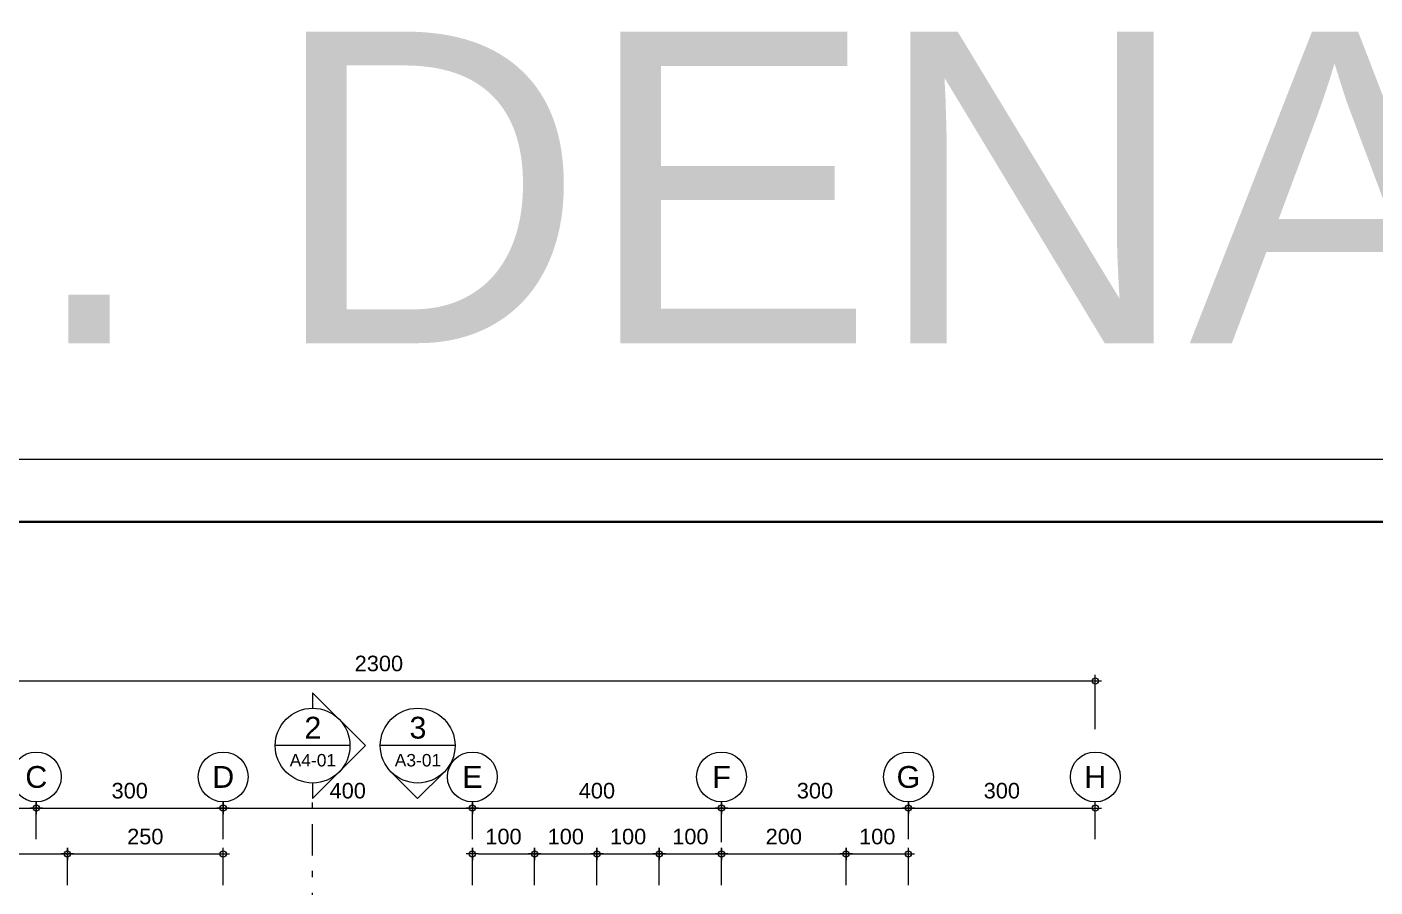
# Model space of a CAD drawing. Header units: millimetres. Extents: x -11 to 1625, y -267 to 180.
# Drawn here: x 1363.57 to 1385.21, y 166.14 to 179.94 of the extents above; entities that cross this region are included whole.
import ezdxf
from ezdxf.enums import TextEntityAlignment as Align

# ---------------------------------------------------------------- set-up
doc = ezdxf.new("R2010")
doc.units = ezdxf.units.MM
doc.linetypes.add('DASHDOT', pattern=[1, 0.5, -0.25, 0, -0.25])
for name, color, linetype, lineweight in [('GRS KOP', 1, 'Continuous', 35), ('kop', 7, 'Continuous', 20), ('not', 7, 'Continuous', 20), ('u', 6, 'Continuous', 20)]:
    doc.layers.add(name, color=color, linetype=linetype, lineweight=lineweight)
doc.styles.add('BARU', font='complex.shx')
doc.styles.add('S', font='SIMPLEX', dxfattribs={"width": 1.1})
doc.styles.add('simplek', font='simplex.shx')
doc.styles.get("Standard").update_dxf_attribs({"font": 'ARIALUNI.TTF'})
doc.dimstyles.new('SK100', dxfattribs={"dimtxt": 0.25, "dimasz": 0.1, "dimexe": 0.1, "dimexo": 0, "dimgap": 0.15, "dimtad": 1, "dimdec": 0, "dimlfac": 100, "dimzin": 12, "dimdsep": 46, "dimtxsty": 'Standard', "dimblk": 'BULAT', "dimcen": 0.1, "dimclrd": 256, "dimclre": 256, "dimclrt": 256, "dimadec": 0, "dimazin": 3, "dimtfac": 1, "dimtdec": 0, "dimtofl": 0, "dimtmove": 0, "dimatfit": 3, "dimldrblk": 'BULAT', "dimfxl": 0, "dimtolj": 1, "dimtzin": 0, "dimlwd": -1, "dimlwe": -1, "dimarcsym": 0})

# ---------------------------------------------------------------- blocks, each defined once
blk = doc.blocks.new('kop')
at = {"layer": 'GRS KOP'}
blk.add_lwpolyline([(1, 54), (83, 54), (83, 1), (1, 1)], close=True, dxfattribs=at)
at = {"layer": 'kop', "color": 7}
blk.add_line((84, 55), (0, 55), dxfattribs=at)
at = {"layer": 'kop', "style": 'BARU', "flags": 4}
for p, height in [((73.8, 5.4), 0.35), ((80.303, 5.382), 0.25), ((73.8, 4.9), 0.35), ((80.303, 4.882), 0.25), ((73.8, 4.4), 0.35), ((80.303, 4.382), 0.25)]:
    blk.add_attdef('-', p, '', height=height, dxfattribs=at)
at = {"layer": 'kop', "flags": 4}
for tag, p in [('AR-00', (78.057, 2.648)), ('00', (81.238, 2.647))]:
    blk.add_attdef(tag, text='', height=0.35, dxfattribs=at).set_placement(p, align=Align.MIDDLE)
blk = doc.blocks.new('BULAT')
for p, q in [((-1, 0), (1, 0)), ((0, -1), (0, 1))]:
    blk.add_line(p, q)
blk.add_circle((0, 0), 0.5)
blk = doc.blocks.new('*D1386')
at = {"layer": 'Defpoints', "color": 0, "ltscale": 0.15}
for p in [(1363.721, 167.408), (1360.721, 166.908), (1363.721, 166.908)]:
    blk.add_point(p, dxfattribs=at)
at = {"layer": 'u', "ltscale": 0.15}
for p, q in [((1360.721, 166.908), (1360.721, 167.508)), ((1363.721, 166.908), (1363.721, 167.508)), ((1360.821, 167.408), (1363.621, 167.408))]:
    blk.add_line(p, q, dxfattribs=at)
at = {"layer": 'u', "ltscale": 0.15, "xscale": 0.1, "yscale": 0.1, "zscale": 0.1, "rotation": 180}
blk.add_blockref('BULAT', (1360.721, 167.408), dxfattribs=at)
at = {"layer": 'u', "ltscale": 0.15, "xscale": 0.1, "yscale": 0.1, "zscale": 0.1}
blk.add_blockref('BULAT', (1363.721, 167.408), dxfattribs=at)
at = {"layer": 'u', "ltscale": 0.15, "insert": (1362.221, 167.686), "char_height": 0.25, "attachment_point": 5}
blk.add_mtext('\\A1;300', dxfattribs=at)
blk = doc.blocks.new('*D1387')
at = {"layer": 'Defpoints', "color": 0, "ltscale": 0.15}
for p in [(1366.721, 167.408), (1363.721, 166.908), (1366.721, 166.908)]:
    blk.add_point(p, dxfattribs=at)
at = {"layer": 'u', "ltscale": 0.15}
for p, q in [((1363.721, 166.908), (1363.721, 167.508)), ((1366.721, 166.908), (1366.721, 167.508)), ((1363.821, 167.408), (1366.621, 167.408))]:
    blk.add_line(p, q, dxfattribs=at)
at = {"layer": 'u', "ltscale": 0.15, "xscale": 0.1, "yscale": 0.1, "zscale": 0.1, "rotation": 180}
blk.add_blockref('BULAT', (1363.721, 167.408), dxfattribs=at)
at = {"layer": 'u', "ltscale": 0.15, "xscale": 0.1, "yscale": 0.1, "zscale": 0.1}
blk.add_blockref('BULAT', (1366.721, 167.408), dxfattribs=at)
at = {"layer": 'u', "ltscale": 0.15, "insert": (1365.221, 167.686), "char_height": 0.25, "attachment_point": 5}
blk.add_mtext('\\A1;300', dxfattribs=at)
blk = doc.blocks.new('*D1388')
at = {"layer": 'Defpoints', "color": 0, "ltscale": 0.15}
for p in [(1374.721, 167.408), (1370.721, 166.908), (1374.721, 166.86)]:
    blk.add_point(p, dxfattribs=at)
at = {"layer": 'u', "ltscale": 0.15}
for p, q in [((1370.721, 166.908), (1370.721, 167.508)), ((1374.721, 166.86), (1374.721, 167.508)), ((1370.821, 167.408), (1374.621, 167.408))]:
    blk.add_line(p, q, dxfattribs=at)
at = {"layer": 'u', "ltscale": 0.15, "xscale": 0.1, "yscale": 0.1, "zscale": 0.1, "rotation": 180}
blk.add_blockref('BULAT', (1370.721, 167.408), dxfattribs=at)
at = {"layer": 'u', "ltscale": 0.15, "xscale": 0.1, "yscale": 0.1, "zscale": 0.1}
blk.add_blockref('BULAT', (1374.721, 167.408), dxfattribs=at)
at = {"layer": 'u', "ltscale": 0.15, "insert": (1372.721, 167.686), "char_height": 0.25, "attachment_point": 5}
blk.add_mtext('\\A1;400', dxfattribs=at)
blk = doc.blocks.new('*D1389')
at = {"layer": 'Defpoints', "color": 0, "ltscale": 0.15}
for p in [(1377.721, 167.408), (1374.721, 166.86), (1377.721, 166.908)]:
    blk.add_point(p, dxfattribs=at)
at = {"layer": 'u', "ltscale": 0.15}
for p, q in [((1374.721, 166.86), (1374.721, 167.508)), ((1377.721, 166.908), (1377.721, 167.508)), ((1374.821, 167.408), (1377.621, 167.408))]:
    blk.add_line(p, q, dxfattribs=at)
at = {"layer": 'u', "ltscale": 0.15, "xscale": 0.1, "yscale": 0.1, "zscale": 0.1, "rotation": 180}
blk.add_blockref('BULAT', (1374.721, 167.408), dxfattribs=at)
at = {"layer": 'u', "ltscale": 0.15, "xscale": 0.1, "yscale": 0.1, "zscale": 0.1}
blk.add_blockref('BULAT', (1377.721, 167.408), dxfattribs=at)
at = {"layer": 'u', "ltscale": 0.15, "insert": (1376.221, 167.686), "char_height": 0.25, "attachment_point": 5}
blk.add_mtext('\\A1;300', dxfattribs=at)
blk = doc.blocks.new('*D1390')
at = {"layer": 'Defpoints', "color": 0, "ltscale": 0.15}
for p in [(1370.721, 167.408), (1366.721, 166.908), (1370.721, 166.908)]:
    blk.add_point(p, dxfattribs=at)
at = {"layer": 'u', "ltscale": 0.15}
for p, q in [((1366.721, 166.908), (1366.721, 167.508)), ((1370.721, 166.908), (1370.721, 167.508)), ((1366.821, 167.408), (1370.621, 167.408))]:
    blk.add_line(p, q, dxfattribs=at)
at = {"layer": 'u', "ltscale": 0.15, "xscale": 0.1, "yscale": 0.1, "zscale": 0.1, "rotation": 180}
blk.add_blockref('BULAT', (1366.721, 167.408), dxfattribs=at)
at = {"layer": 'u', "ltscale": 0.15, "xscale": 0.1, "yscale": 0.1, "zscale": 0.1}
blk.add_blockref('BULAT', (1370.721, 167.408), dxfattribs=at)
at = {"layer": 'u', "ltscale": 0.15, "insert": (1368.721, 167.686), "char_height": 0.25, "attachment_point": 5}
blk.add_mtext('\\A1;400', dxfattribs=at)
blk = doc.blocks.new('*D1391')
at = {"layer": 'Defpoints', "color": 0, "ltscale": 0.15}
for p in [(1380.721, 167.408), (1377.721, 166.908), (1380.721, 166.908)]:
    blk.add_point(p, dxfattribs=at)
at = {"layer": 'u', "ltscale": 0.15}
for p, q in [((1377.721, 166.908), (1377.721, 167.508)), ((1380.721, 166.908), (1380.721, 167.508)), ((1377.821, 167.408), (1380.621, 167.408))]:
    blk.add_line(p, q, dxfattribs=at)
at = {"layer": 'u', "ltscale": 0.15, "xscale": 0.1, "yscale": 0.1, "zscale": 0.1, "rotation": 180}
blk.add_blockref('BULAT', (1377.721, 167.408), dxfattribs=at)
at = {"layer": 'u', "ltscale": 0.15, "xscale": 0.1, "yscale": 0.1, "zscale": 0.1}
blk.add_blockref('BULAT', (1380.721, 167.408), dxfattribs=at)
at = {"layer": 'u', "ltscale": 0.15, "insert": (1379.221, 167.686), "char_height": 0.25, "attachment_point": 5}
blk.add_mtext('\\A1;300', dxfattribs=at)
blk = doc.blocks.new('NAV')
blk.add_circle((0, -0.4), 0.4)
at = {"style": 'S', "width": 0.75, "flags": 4}
blk.add_attdef('AV', text='', height=0.3, dxfattribs=at).set_placement((0, -0.4), align=Align.MIDDLE)
blk = doc.blocks.new('*D1392')
at = {"layer": 'Defpoints', "color": 0, "ltscale": 0.15}
for p in [(1380.721, 169.449), (1357.721, 168.626), (1380.721, 168.676)]:
    blk.add_point(p, dxfattribs=at)
at = {"layer": 'u', "ltscale": 0.15}
for p, q in [((1357.721, 168.626), (1357.721, 169.549)), ((1357.821, 169.449), (1380.621, 169.449)), ((1380.721, 168.676), (1380.721, 169.549))]:
    blk.add_line(p, q, dxfattribs=at)
at = {"layer": 'u', "ltscale": 0.15, "xscale": 0.1, "yscale": 0.1, "zscale": 0.1, "rotation": 180}
blk.add_blockref('BULAT', (1357.721, 169.449), dxfattribs=at)
at = {"layer": 'u', "ltscale": 0.15, "xscale": 0.1, "yscale": 0.1, "zscale": 0.1}
blk.add_blockref('BULAT', (1380.721, 169.449), dxfattribs=at)
at = {"layer": 'u', "ltscale": 0.15, "insert": (1369.221, 169.727), "char_height": 0.25, "attachment_point": 5}
blk.add_mtext('\\A1;2300', dxfattribs=at)
blk = doc.blocks.new('*D1421')
at = {"layer": 'Defpoints', "color": 0, "ltscale": 0.15}
for p in [(1376.721, 166.672), (1374.721, 166.172), (1376.721, 166.172)]:
    blk.add_point(p, dxfattribs=at)
at = {"layer": 'u', "ltscale": 0.15}
for p, q in [((1374.721, 166.172), (1374.721, 166.772)), ((1374.821, 166.672), (1376.621, 166.672)), ((1376.721, 166.172), (1376.721, 166.772))]:
    blk.add_line(p, q, dxfattribs=at)
at = {"layer": 'u', "ltscale": 0.15, "xscale": 0.1, "yscale": 0.1, "zscale": 0.1, "rotation": 180}
blk.add_blockref('BULAT', (1374.721, 166.672), dxfattribs=at)
at = {"layer": 'u', "ltscale": 0.15, "xscale": 0.1, "yscale": 0.1, "zscale": 0.1}
blk.add_blockref('BULAT', (1376.721, 166.672), dxfattribs=at)
at = {"layer": 'u', "ltscale": 0.15, "insert": (1375.721, 166.95), "char_height": 0.25, "attachment_point": 5}
blk.add_mtext('\\A1;200', dxfattribs=at)
blk = doc.blocks.new('*D1422')
at = {"layer": 'Defpoints', "color": 0, "ltscale": 0.15}
for p in [(1374.721, 166.672), (1373.721, 166.172), (1374.721, 166.172)]:
    blk.add_point(p, dxfattribs=at)
at = {"layer": 'u', "ltscale": 0.15}
for p, q in [((1373.721, 166.172), (1373.721, 166.772)), ((1373.821, 166.672), (1374.621, 166.672)), ((1374.721, 166.172), (1374.721, 166.772))]:
    blk.add_line(p, q, dxfattribs=at)
at = {"layer": 'u', "ltscale": 0.15, "xscale": 0.1, "yscale": 0.1, "zscale": 0.1, "rotation": 180}
blk.add_blockref('BULAT', (1373.721, 166.672), dxfattribs=at)
at = {"layer": 'u', "ltscale": 0.15, "xscale": 0.1, "yscale": 0.1, "zscale": 0.1}
blk.add_blockref('BULAT', (1374.721, 166.672), dxfattribs=at)
at = {"layer": 'u', "ltscale": 0.15, "insert": (1374.221, 166.95), "char_height": 0.25, "attachment_point": 5}
blk.add_mtext('\\A1;100', dxfattribs=at)
blk = doc.blocks.new('*D1423')
at = {"layer": 'Defpoints', "color": 0, "ltscale": 0.15}
for p in [(1373.721, 166.672), (1372.721, 166.172), (1373.721, 166.172)]:
    blk.add_point(p, dxfattribs=at)
at = {"layer": 'u', "ltscale": 0.15}
for p, q in [((1372.721, 166.172), (1372.721, 166.772)), ((1372.821, 166.672), (1373.621, 166.672)), ((1373.721, 166.172), (1373.721, 166.772))]:
    blk.add_line(p, q, dxfattribs=at)
at = {"layer": 'u', "ltscale": 0.15, "xscale": 0.1, "yscale": 0.1, "zscale": 0.1, "rotation": 180}
blk.add_blockref('BULAT', (1372.721, 166.672), dxfattribs=at)
at = {"layer": 'u', "ltscale": 0.15, "xscale": 0.1, "yscale": 0.1, "zscale": 0.1}
blk.add_blockref('BULAT', (1373.721, 166.672), dxfattribs=at)
at = {"layer": 'u', "ltscale": 0.15, "insert": (1373.221, 166.95), "char_height": 0.25, "attachment_point": 5}
blk.add_mtext('\\A1;100', dxfattribs=at)
blk = doc.blocks.new('*D1424')
at = {"layer": 'Defpoints', "color": 0, "ltscale": 0.15}
for p in [(1372.721, 166.672), (1371.721, 166.172), (1372.721, 166.172)]:
    blk.add_point(p, dxfattribs=at)
at = {"layer": 'u', "ltscale": 0.15}
for p, q in [((1371.721, 166.172), (1371.721, 166.772)), ((1371.821, 166.672), (1372.621, 166.672)), ((1372.721, 166.172), (1372.721, 166.772))]:
    blk.add_line(p, q, dxfattribs=at)
at = {"layer": 'u', "ltscale": 0.15, "xscale": 0.1, "yscale": 0.1, "zscale": 0.1, "rotation": 180}
blk.add_blockref('BULAT', (1371.721, 166.672), dxfattribs=at)
at = {"layer": 'u', "ltscale": 0.15, "xscale": 0.1, "yscale": 0.1, "zscale": 0.1}
blk.add_blockref('BULAT', (1372.721, 166.672), dxfattribs=at)
at = {"layer": 'u', "ltscale": 0.15, "insert": (1372.221, 166.95), "char_height": 0.25, "attachment_point": 5}
blk.add_mtext('\\A1;100', dxfattribs=at)
blk = doc.blocks.new('*D1425')
at = {"layer": 'Defpoints', "color": 0, "ltscale": 0.15}
for p in [(1371.721, 166.672), (1370.721, 166.172), (1371.721, 166.172)]:
    blk.add_point(p, dxfattribs=at)
at = {"layer": 'u', "ltscale": 0.15}
for p, q in [((1370.721, 166.172), (1370.721, 166.772)), ((1370.821, 166.672), (1371.621, 166.672)), ((1371.721, 166.172), (1371.721, 166.772))]:
    blk.add_line(p, q, dxfattribs=at)
at = {"layer": 'u', "ltscale": 0.15, "xscale": 0.1, "yscale": 0.1, "zscale": 0.1, "rotation": 180}
blk.add_blockref('BULAT', (1370.721, 166.672), dxfattribs=at)
at = {"layer": 'u', "ltscale": 0.15, "xscale": 0.1, "yscale": 0.1, "zscale": 0.1}
blk.add_blockref('BULAT', (1371.721, 166.672), dxfattribs=at)
at = {"layer": 'u', "ltscale": 0.15, "insert": (1371.221, 166.95), "char_height": 0.25, "attachment_point": 5}
blk.add_mtext('\\A1;100', dxfattribs=at)
blk = doc.blocks.new('*D1427')
at = {"layer": 'Defpoints', "color": 0, "ltscale": 0.15}
for p in [(1364.221, 166.672), (1360.221, 166.172), (1364.221, 166.172)]:
    blk.add_point(p, dxfattribs=at)
at = {"layer": 'u', "ltscale": 0.15}
for p, q in [((1360.221, 166.172), (1360.221, 166.772)), ((1360.321, 166.672), (1364.121, 166.672)), ((1364.221, 166.172), (1364.221, 166.772))]:
    blk.add_line(p, q, dxfattribs=at)
at = {"layer": 'u', "ltscale": 0.15, "xscale": 0.1, "yscale": 0.1, "zscale": 0.1, "rotation": 180}
blk.add_blockref('BULAT', (1360.221, 166.672), dxfattribs=at)
at = {"layer": 'u', "ltscale": 0.15, "xscale": 0.1, "yscale": 0.1, "zscale": 0.1}
blk.add_blockref('BULAT', (1364.221, 166.672), dxfattribs=at)
at = {"layer": 'u', "ltscale": 0.15, "insert": (1362.221, 166.95), "char_height": 0.25, "attachment_point": 5}
blk.add_mtext('\\A1;400', dxfattribs=at)
blk = doc.blocks.new('*D1428')
at = {"layer": 'Defpoints', "color": 0, "ltscale": 0.15}
for p in [(1366.721, 166.672), (1364.221, 166.172), (1366.721, 166.172)]:
    blk.add_point(p, dxfattribs=at)
at = {"layer": 'u', "ltscale": 0.15}
for p, q in [((1364.221, 166.172), (1364.221, 166.772)), ((1364.321, 166.672), (1366.621, 166.672)), ((1366.721, 166.172), (1366.721, 166.772))]:
    blk.add_line(p, q, dxfattribs=at)
at = {"layer": 'u', "ltscale": 0.15, "xscale": 0.1, "yscale": 0.1, "zscale": 0.1, "rotation": 180}
blk.add_blockref('BULAT', (1364.221, 166.672), dxfattribs=at)
at = {"layer": 'u', "ltscale": 0.15, "xscale": 0.1, "yscale": 0.1, "zscale": 0.1}
blk.add_blockref('BULAT', (1366.721, 166.672), dxfattribs=at)
at = {"layer": 'u', "ltscale": 0.15, "insert": (1365.471, 166.95), "char_height": 0.25, "attachment_point": 5}
blk.add_mtext('\\A1;250', dxfattribs=at)
blk = doc.blocks.new('*D1430')
at = {"layer": 'Defpoints', "color": 0, "ltscale": 0.15}
for p in [(1377.721, 166.672), (1376.721, 166.172), (1377.721, 166.172)]:
    blk.add_point(p, dxfattribs=at)
at = {"layer": 'u', "ltscale": 0.15}
for p, q in [((1376.721, 166.172), (1376.721, 166.772)), ((1376.821, 166.672), (1377.621, 166.672)), ((1377.721, 166.172), (1377.721, 166.772))]:
    blk.add_line(p, q, dxfattribs=at)
at = {"layer": 'u', "ltscale": 0.15, "xscale": 0.1, "yscale": 0.1, "zscale": 0.1, "rotation": 180}
blk.add_blockref('BULAT', (1376.721, 166.672), dxfattribs=at)
at = {"layer": 'u', "ltscale": 0.15, "xscale": 0.1, "yscale": 0.1, "zscale": 0.1}
blk.add_blockref('BULAT', (1377.721, 166.672), dxfattribs=at)
at = {"layer": 'u', "ltscale": 0.15, "insert": (1377.221, 166.95), "char_height": 0.25, "attachment_point": 5}
blk.add_mtext('\\A1;100', dxfattribs=at)
blk = doc.blocks.new('Npkn')
for p, q in [((0, 0.849), (0.849, 0)), ((0, 0.849), (0, 0.6)), ((0.6, 0), (-0.6, 0)), ((0, -0.849), (0.849, 0)), ((0, -0.6), (0, -0.849))]:
    blk.add_line(p, q)
blk.add_circle((0, 0), 0.6)
at = {"color": 5, "style": 'S', "width": 0.75, "flags": 4}
blk.add_attdef('NO', text='', height=0.3, dxfattribs=at).set_placement((0.005, 0.113), align=Align.CENTER)
at = {"style": 'S', "width": 0.75, "flags": 4}
blk.add_attdef('NOLBR', text='', height=0.2, dxfattribs=at).set_placement((0.005, -0.334), align=Align.CENTER)
blk = doc.blocks.new('Ntb')
for p, q in [((0.6, 0), (-0.6, 0)), ((-0.424, -0.424), (0, -0.849)), ((0.424, -0.424), (0, -0.849))]:
    blk.add_line(p, q)
blk.add_circle((0, 0), 0.6)
at = {"color": 5, "style": 'S', "width": 0.75, "flags": 4}
blk.add_attdef('NO', text='', height=0.3, dxfattribs=at).set_placement((0.005, 0.113), align=Align.CENTER)
at = {"style": 'S', "width": 0.75, "flags": 4}
blk.add_attdef('NOLBR', text='', height=0.2, dxfattribs=at).set_placement((0.005, -0.334), align=Align.CENTER)

msp = doc.modelspace()

# ---------------------------------------------------------------- linework, layer by layer
at = {"layer": 'not', "linetype": 'DASHDOT'}
msp.add_line((1368.1567989, 163.3497021), (1368.1567989, 167.5619553), dxfattribs=at)

# ---------------------------------------------------------------- block references
at = {"layer": 'kop'}
msp.add_blockref('kop', (1331.2141609, 118.0000005), dxfattribs=at)
at = {"layer": 'not'}
ref = msp.add_blockref('Npkn', (1368.1567989, 168.4104834), dxfattribs=at)
ref.add_attrib('NO', '2', dxfattribs={"layer": '0', "height": 0.35, "flags": 4}).set_placement((1368.1615645, 168.5233861), align=Align.CENTER)
ref.add_attrib('NOLBR', 'A4-01', dxfattribs={"layer": '0', "height": 0.2, "flags": 4}).set_placement((1368.1615645, 168.0762457), align=Align.CENTER)
ref = msp.add_blockref('Ntb', (1369.8432372, 168.4104834), dxfattribs=at)
ref.add_attrib('NO', '3', dxfattribs={"layer": '0', "height": 0.35, "flags": 4}).set_placement((1369.8480028, 168.5233861), align=Align.CENTER)
ref.add_attrib('NOLBR', 'A3-01', dxfattribs={"layer": '0', "height": 0.2, "flags": 4}).set_placement((1369.8480028, 168.0762457), align=Align.CENTER)
ref = msp.add_blockref('NAV', (1363.721449, 168.3079554), dxfattribs=at)
ref.add_attrib('AV', 'C', dxfattribs={"layer": '0', "height": 0.35, "flags": 4}).set_placement((1363.721449, 167.9079554), align=Align.MIDDLE)
ref = msp.add_blockref('NAV', (1366.721449, 168.3079554), dxfattribs=at)
ref.add_attrib('AV', 'D', dxfattribs={"layer": '0', "height": 0.35, "flags": 4}).set_placement((1366.721449, 167.9079554), align=Align.MIDDLE)
ref = msp.add_blockref('NAV', (1370.721449, 168.3079554), dxfattribs=at)
ref.add_attrib('AV', 'E', dxfattribs={"layer": '0', "height": 0.35, "flags": 4}).set_placement((1370.721449, 167.9079554), align=Align.MIDDLE)
ref = msp.add_blockref('NAV', (1374.721449, 168.3079554), dxfattribs=at)
ref.add_attrib('AV', 'F', dxfattribs={"layer": '0', "height": 0.35, "flags": 4}).set_placement((1374.721449, 167.9079554), align=Align.MIDDLE)
ref = msp.add_blockref('NAV', (1377.721449, 168.3079554), dxfattribs=at)
ref.add_attrib('AV', 'G', dxfattribs={"layer": '0', "height": 0.35, "flags": 4}).set_placement((1377.721449, 167.9079554), align=Align.MIDDLE)
ref = msp.add_blockref('NAV', (1380.721449, 168.3079554), dxfattribs=at)
ref.add_attrib('AV', 'H', dxfattribs={"layer": '0', "height": 0.35, "flags": 4}).set_placement((1380.721449, 167.9079554), align=Align.MIDDLE)

# ---------------------------------------------------------------- texts
at = {"layer": 'not', "insert": (1373.2141609, 174.8690704), "char_height": 5, "attachment_point": 7, "style": 'simplek'}
msp.add_mtext('\\pi-18.158;{\\f@Arial Unicode MS|b0|i0|c0|p34;A2. DENAH}', dxfattribs=at)

# ---------------------------------------------------------------- dimensions: what is measured, and where the dimension line sits
at = {"layer": 'u', "ltscale": 0.15}
for base, p1, p2, picture, middle in [((1380.721449, 169.4487914), (1357.721449, 168.6264658), (1380.721449, 168.6764658), '*D1392', (1369.221449, 169.4487914)), ((1363.721449, 167.4079554), (1360.721449, 166.9079554), (1363.721449, 166.9079554), '*D1386', (1362.221449, 167.4079554)), ((1366.721449, 167.4079554), (1363.721449, 166.9079554), (1366.721449, 166.9079554), '*D1387', (1365.221449, 167.4079554)), ((1370.721449, 167.4079554), (1366.721449, 166.9079554), (1370.721449, 166.9079554), '*D1390', (1368.721449, 167.4079554)), ((1374.721449, 167.4079554), (1370.721449, 166.9079554), (1374.721449, 166.8603587), '*D1388', (1372.721449, 167.4079554)), ((1377.721449, 167.4079554), (1374.721449, 166.8603587), (1377.721449, 166.9079554), '*D1389', (1376.221449, 167.4079554)), ((1380.721449, 167.4079554), (1377.721449, 166.9079554), (1380.721449, 166.9079554), '*D1391', (1379.221449, 167.4079554)), ((1364.221449, 166.6718483), (1360.221449, 166.1718483), (1364.221449, 166.1718483), '*D1427', (1362.221449, 166.6718483)), ((1366.721449, 166.6718483), (1364.221449, 166.1718483), (1366.721449, 166.1718483), '*D1428', (1365.471449, 166.6718483)), ((1371.721449, 166.6718483), (1370.721449, 166.1718483), (1371.721449, 166.1718483), '*D1425', (1371.221449, 166.6718483)), ((1372.721449, 166.6718483), (1371.721449, 166.1718483), (1372.721449, 166.1718483), '*D1424', (1372.221449, 166.6718483)), ((1373.721449, 166.6718483), (1372.721449, 166.1718483), (1373.721449, 166.1718483), '*D1423', (1373.221449, 166.6718483)), ((1374.721449, 166.6718483), (1373.721449, 166.1718483), (1374.721449, 166.1718483), '*D1422', (1374.221449, 166.6718483)), ((1376.721449, 166.6718483), (1374.721449, 166.1718483), (1376.721449, 166.1718483), '*D1421', (1375.721449, 166.6718483)), ((1377.721449, 166.6718483), (1376.721449, 166.1718483), (1377.721449, 166.1718483), '*D1430', (1377.221449, 166.6718483))]:
    dim = msp.add_linear_dim(base=base, p1=p1, p2=p2, dimstyle='SK100', dxfattribs=at)
    dim.commit()
    dim.dimension.update_dxf_attribs({"geometry": picture, "text_midpoint": middle, "dimtype": 160})

doc.saveas('drawing.dxf')
